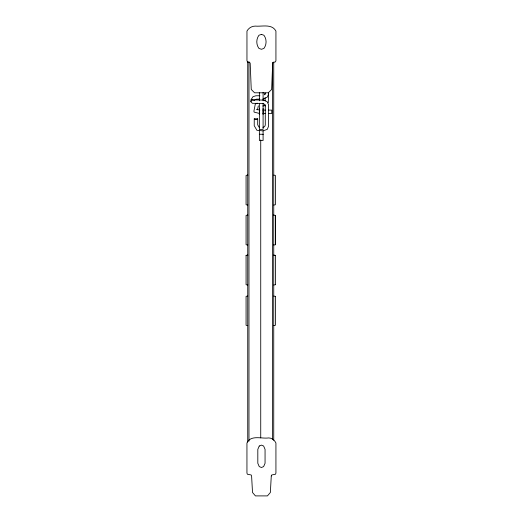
<?xml version="1.0" encoding="UTF-8"?>
<svg xmlns="http://www.w3.org/2000/svg" width="522" height="522" viewBox="0 0 522 522"><rect width="100%" height="100%" fill="white"/><g stroke="black" fill="none" stroke-linecap="round" stroke-linejoin="round"><path stroke-width="0.78" d="M247.728 441.99L247.728 325.434M247.735 296.052L246.071 296.339L246.071 325.31L247.735 325.597L247.728 284.679M247.728 255.336L247.728 244.746M247.728 215.403L247.728 204.807M247.735 175.464L247.735 62.17M259.369 129.965L259.369 140.477L263.095 140.477L263.095 130.774M263.095 103.252L263.095 129.378L259.369 129.378L259.369 103.252M259.369 100.805L259.369 92.335M263.095 100.805L263.095 92.335M265.117 94.508L265.117 92.962M265.111 100.961L265.111 97.718M268.556 93.014L268.269 102.743M259.147 127.29L257.692 124.804L257.711 118.853L254.247 118.859L254.221 125.711L256.896 130.285L263.042 130.878L267.323 129.339L268.608 126.03L268.602 104.902L267.264 101.803L263.845 100.094L251.865 99.878L253.979 100.198M257.509 109.829L258.338 105.849M264.497 94.841L265.117 93.34M268.562 94.064L267.257 97.19L262.834 99.121M262.925 127.309L264.654 126.683L265.28 125.071L265.28 104.935L265.339 105.992L264.615 104.328L262.957 103.5L252.38 103.304L250.88 101.751L251.865 99.846M254.299 100.694L254.984 99.669L256.563 99.16L259.702 99.141M257.711 118.853L257.105 119.316L254.958 119.316L254.247 118.859M257.196 103.128L255.297 104.061L253.914 111.173L254.162 112.139L259.734 113.502M273.737 205.061L275.401 204.768L275.401 175.385L273.737 175.092M273.737 285.019L275.401 284.725M246.071 255.539L247.735 255.251M273.737 325.597L275.401 325.31L275.394 296.339M262.781 106.005L265.215 105.601M259.878 95.741L255.897 95.767L253 96.694L250.88 99.891L250.88 101.751M248.602 62.359L249.653 62.359L250.195 63.325L251.245 89.458L254.579 92.792L268.295 92.792L271.629 89.458L272.68 63.325L273.221 62.359L275.446 61.87L275.929 60.702L275.929 31.072C271.858 23.516 262.037 26.759 255.245 26.1C251.748 26.139 248.668 28.031 246.958 31.072L246.958 60.702L247.448 61.87L248.602 62.359L247.448 61.87M263.036 110.109L265.411 110.109M268.582 110.109L271.747 110.109L271.747 113.502L268.543 113.502M262.938 113.502L265.339 113.502M273.737 296.052L275.401 296.339M273.737 255.251L275.401 255.539M273.737 255.049L275.401 255.343L275.394 284.725M256.472 109.333L259.871 110.109M273.737 62.17L273.737 215.403M273.737 244.746L273.737 440.359M272.497 62.509L272.497 439.517M263.095 108.517L263.095 114.462M263.095 134.611L263.095 134.265L259.369 134.265L259.369 134.611M260.732 139.87L260.732 437.886M259.369 108.517L259.369 114.462M248.974 61.7L248.974 441.142M273.737 215.071L273.737 245.04L275.394 244.746L275.401 215.364L273.73 215.071M275.394 215.364L275.394 244.746L275.388 215.364M271.277 475.953L270.357 492.494L267.44 495.9L255.434 495.9L252.517 492.494L251.597 475.953L251.128 474.961L247.369 474.23L246.945 473.036L246.945 443.002C250.762 434.558 261.692 439.009 268.686 437.925C271.962 437.978 274.552 440.137 275.929 443.002L275.929 473.036L275.505 474.23L271.747 474.961L271.277 475.953M259.251 446.016L257.816 449.344L257.816 463.275L259.251 466.603L261.437 467.503L263.623 466.603L265.059 463.275L265.059 449.344L263.623 446.016L261.437 445.116L259.251 446.016M261.437 34.38L258.938 35.268A11.132 11.132 0 0 0 258.938 48.409L261.437 49.29L263.936 48.409A11.132 11.132 0 0 0 263.936 35.268L261.437 34.38M247.735 175.092L246.071 175.385L246.077 204.768L247.735 205.061L247.728 175.092M247.735 215.071L246.071 215.364L246.077 244.746L247.735 245.04L247.735 215.071M247.735 255.049L246.071 255.343L246.077 284.725L247.735 285.019L247.728 255.056"/></g></svg>
